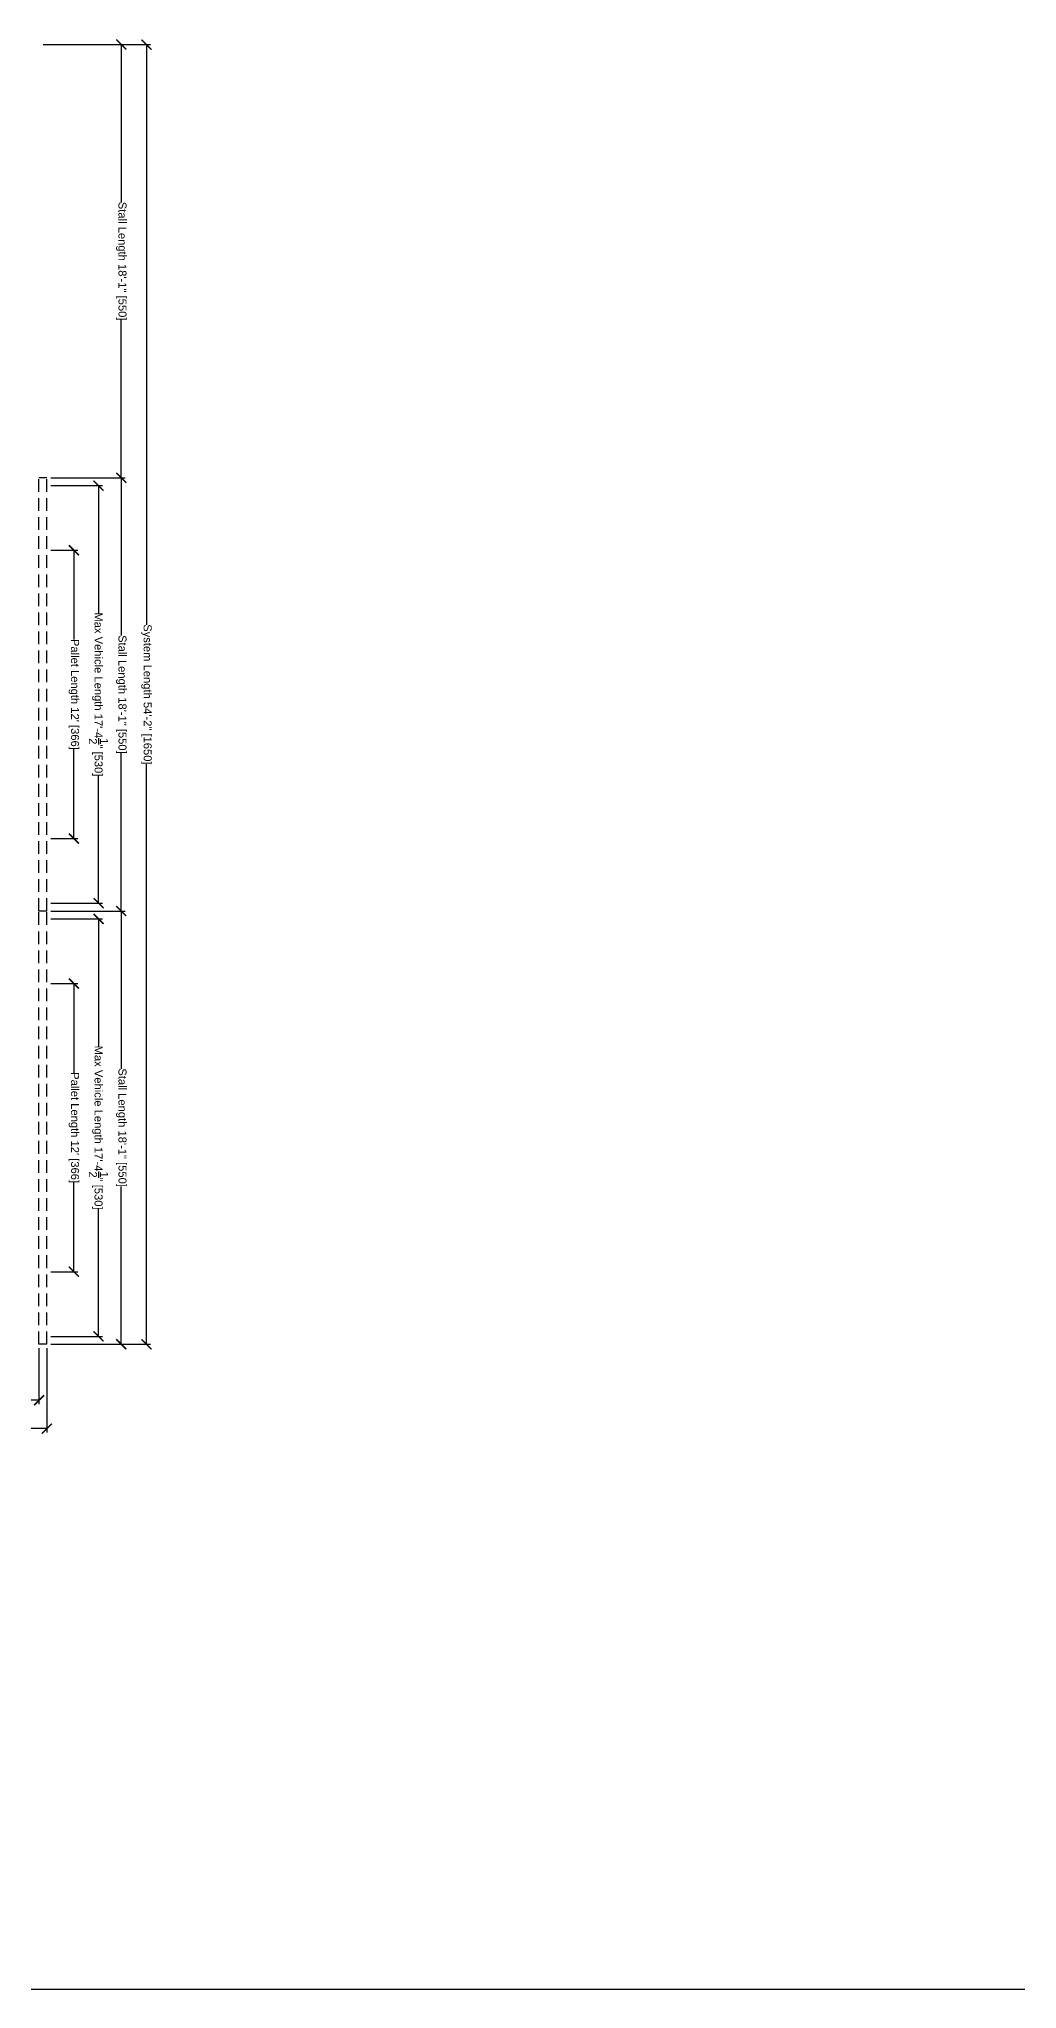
# Model space of a CAD drawing. Extents: x -210816 to 22943, y 10566 to 41486.
# Drawn here: x 16247 to 16736, y 15097 to 16072 of the extents above; entities that cross this region are included whole.
import ezdxf

# ---------------------------------------------------------------- set-up
doc = ezdxf.new("R2010")
doc.units = 0
doc.header["$MEASUREMENT"] = 0
doc.linetypes.add('HIDDEN', pattern=[9.525, 6.35, -3.175])
doc.layers.get('0').update_dxf_attribs({"linetype": 'CONTINUOUS'})
doc.layers.get('DEFPOINTS').update_dxf_attribs({"linetype": 'CONTINUOUS'})
doc.layers.add('DIM', color=6, linetype='CONTINUOUS')
doc.layers.add('KLAUS', color=30, linetype='CONTINUOUS')
doc.styles.get("Standard").update_dxf_attribs({"font": 'arial.ttf'})
doc.dimstyles.get("Standard").update_dxf_attribs({"dimtxt": 5, "dimasz": 5, "dimexe": 2, "dimexo": 2, "dimgap": 0.09, "dimtad": 0, "dimtih": 1, "dimtoh": 1, "dimdec": 1, "dimzin": 0, "dimdsep": 46, "dimlunit": 4, "dimtxsty": 'Standard', "dimblk": 'ARCHTICK', "dimcen": -0.09, "dimadec": 0, "dimazin": 0, "dimtfac": 1, "dimtdec": 4, "dimtofl": 0, "dimtmove": 0, "dimatfit": 3, "dimldrblk": 'ARCHTICK', "dimfxl": 1, "dimtolj": 1, "dimtzin": 0, "dimarcsym": 0})

# ---------------------------------------------------------------- blocks, each defined once
blk = doc.blocks.new('A$C19511')
at = {"layer": 'KLAUS', "linetype": 'HIDDEN'}
for p, q in [((0, 0), (0, 216.535)), ((3.937, 216.535), (0, 216.535)), ((3.937, 0), (3.937, 216.535)), ((3.937, 0), (0, 0))]:
    blk.add_line(p, q, dxfattribs=at)
blk = doc.blocks.new('_ARCHTICK')
at = {"color": 0, "linetype": 'ByBlock', "const_width": 0.15}
blk.add_lwpolyline([(-0.5, -0.5), (0.5, 0.5)], dxfattribs=at)
blk = doc.blocks.new('*D17948')
at = {"layer": 'DEFPOINTS', "color": 0}
for p in [(16141.2, 15419.58), (16246.71, 15419.58), (16246.71, 15391.57)]:
    blk.add_point(p, dxfattribs=at)
at = {"layer": 'DIM', "color": 0, "lineweight": -2}
for p, q in [((16141.2, 15417.58), (16141.2, 15389.57)), ((16246.71, 15417.58), (16246.71, 15389.57)), ((16141.2, 15391.57), (16166.04, 15391.57)), ((16246.71, 15391.57), (16221.86, 15391.57))]:
    blk.add_line(p, q, dxfattribs=at)
at = {"layer": 'DIM', "color": 0, "lineweight": -2, "xscale": 5, "yscale": 5, "zscale": 5, "rotation": 180}
blk.add_blockref('_ARCHTICK', (16141.2, 15391.57), dxfattribs=at)
at = {"layer": 'DIM', "color": 0, "lineweight": -2, "xscale": 5, "yscale": 5, "zscale": 5}
blk.add_blockref('_ARCHTICK', (16246.71, 15391.57), dxfattribs=at)
at = {"layer": 'DIM', "color": 0, "insert": (16193.95, 15391.57), "char_height": 4, "attachment_point": 5}
blk.add_mtext('\\A1;Stall Width 8\'-9{\\H1.000000x;\\S1/2;}" [268]', dxfattribs=at)
blk = doc.blocks.new('*D17950')
at = {"layer": 'DEFPOINTS', "color": 0}
for p in [(15609.7, 15419.58), (16250.64, 15419.58), (16250.64, 15377.45)]:
    blk.add_point(p, dxfattribs=at)
at = {"layer": 'DIM', "color": 0, "lineweight": -2}
for p, q in [((15609.7, 15417.58), (15609.7, 15375.45)), ((16250.64, 15417.58), (16250.64, 15375.45)), ((15609.7, 15377.45), (15896.75, 15377.45)), ((16250.64, 15377.45), (15963.6, 15377.45))]:
    blk.add_line(p, q, dxfattribs=at)
at = {"layer": 'DIM', "color": 0, "lineweight": -2, "xscale": 5, "yscale": 5, "zscale": 5, "rotation": 180}
blk.add_blockref('_ARCHTICK', (15609.7, 15377.45), dxfattribs=at)
at = {"layer": 'DIM', "color": 0, "lineweight": -2, "xscale": 5, "yscale": 5, "zscale": 5}
blk.add_blockref('_ARCHTICK', (16250.64, 15377.45), dxfattribs=at)
at = {"layer": 'DIM', "color": 0, "insert": (15930.17, 15377.45), "char_height": 4, "attachment_point": 5}
blk.add_mtext('\\A1;System Width 53\'-5" [1628]', dxfattribs=at)
blk = doc.blocks.new('*D18076')
at = {"layer": 'DEFPOINTS', "color": 0}
for p in [(16250.64, 15599.89), (16250.64, 15455.8), (16264.13, 15455.8)]:
    blk.add_point(p, dxfattribs=at)
at = {"layer": 'DIM', "color": 0, "lineweight": -2}
for p, q in [((16252.64, 15599.89), (16266.13, 15599.89)), ((16264.13, 15599.89), (16264.13, 15555.23)), ((16264.13, 15455.8), (16264.13, 15500.46)), ((16252.64, 15455.8), (16266.13, 15455.8))]:
    blk.add_line(p, q, dxfattribs=at)
at = {"layer": 'DIM', "color": 0, "lineweight": -2, "xscale": 5, "yscale": 5, "zscale": 5}
for p, rotation in [((16264.13, 15599.89), 90), ((16264.13, 15455.8), 270)]:
    blk.add_blockref('_ARCHTICK', p, dxfattribs=dict(at, rotation=rotation))
at = {"layer": 'DIM', "color": 0, "insert": (16264.13, 15527.85), "char_height": 4, "attachment_point": 5, "rotation": 270}
blk.add_mtext("\\A1;Pallet Length 12' [366]", dxfattribs=at)
blk = doc.blocks.new('*D18077')
at = {"layer": 'DEFPOINTS', "color": 0}
for p in [(16250.64, 15632.18), (16250.64, 15423.52), (16276.48, 15423.52)]:
    blk.add_point(p, dxfattribs=at)
at = {"layer": 'DIM', "color": 0, "lineweight": -2}
for p, q in [((16252.64, 15632.18), (16278.48, 15632.18)), ((16276.48, 15632.18), (16276.48, 15568.4)), ((16276.48, 15423.52), (16276.48, 15487.29)), ((16252.64, 15423.52), (16278.48, 15423.52))]:
    blk.add_line(p, q, dxfattribs=at)
at = {"layer": 'DIM', "color": 0, "lineweight": -2, "xscale": 5, "yscale": 5, "zscale": 5}
for p, rotation in [((16276.48, 15632.18), 90), ((16276.48, 15423.52), 270)]:
    blk.add_blockref('_ARCHTICK', p, dxfattribs=dict(at, rotation=rotation))
at = {"layer": 'DIM', "color": 0, "insert": (16276.48, 15527.85), "char_height": 4, "attachment_point": 5, "rotation": 270}
blk.add_mtext('\\A1;Max Vehicle Length 17\'-4{\\H1.000000x;\\S1/2;}" [530]', dxfattribs=at)
blk = doc.blocks.new('*D18078')
at = {"layer": 'DEFPOINTS', "color": 0}
for p in [(16250.64, 15636.11), (16250.64, 15419.58), (16287.84, 15419.58)]:
    blk.add_point(p, dxfattribs=at)
at = {"layer": 'DIM', "color": 0, "lineweight": -2}
for p, q in [((16252.64, 15636.11), (16289.84, 15636.11)), ((16287.84, 15636.11), (16287.84, 15557.24)), ((16287.84, 15419.58), (16287.84, 15498.45)), ((16252.64, 15419.58), (16289.84, 15419.58))]:
    blk.add_line(p, q, dxfattribs=at)
at = {"layer": 'DIM', "color": 0, "lineweight": -2, "xscale": 5, "yscale": 5, "zscale": 5}
for p, rotation in [((16287.84, 15636.11), 90), ((16287.84, 15419.58), 270)]:
    blk.add_blockref('_ARCHTICK', p, dxfattribs=dict(at, rotation=rotation))
at = {"layer": 'DIM', "color": 0, "insert": (16287.84, 15527.85), "char_height": 4, "attachment_point": 5, "rotation": 270}
blk.add_mtext('\\A1;Stall Length 18\'-1" [550]', dxfattribs=at)
blk = doc.blocks.new('*D18079')
at = {"layer": 'DEFPOINTS', "color": 0}
for p in [(16250.64, 15816.43), (16250.64, 15672.33), (16264.13, 15672.33)]:
    blk.add_point(p, dxfattribs=at)
at = {"layer": 'DIM', "color": 0, "lineweight": -2}
for p, q in [((16252.64, 15816.43), (16266.13, 15816.43)), ((16264.13, 15816.43), (16264.13, 15771.76)), ((16264.13, 15672.33), (16264.13, 15717)), ((16252.64, 15672.33), (16266.13, 15672.33))]:
    blk.add_line(p, q, dxfattribs=at)
at = {"layer": 'DIM', "color": 0, "lineweight": -2, "xscale": 5, "yscale": 5, "zscale": 5}
for p, rotation in [((16264.13, 15816.43), 90), ((16264.13, 15672.33), 270)]:
    blk.add_blockref('_ARCHTICK', p, dxfattribs=dict(at, rotation=rotation))
at = {"layer": 'DIM', "color": 0, "insert": (16264.13, 15744.38), "char_height": 4, "attachment_point": 5, "rotation": 270}
blk.add_mtext("\\A1;Pallet Length 12' [366]", dxfattribs=at)
blk = doc.blocks.new('*D18080')
at = {"layer": 'DEFPOINTS', "color": 0}
for p in [(16250.64, 15848.71), (16250.64, 15640.05), (16276.48, 15640.05)]:
    blk.add_point(p, dxfattribs=at)
at = {"layer": 'DIM', "color": 0, "lineweight": -2}
for p, q in [((16252.64, 15848.71), (16278.48, 15848.71)), ((16276.48, 15848.71), (16276.48, 15784.94)), ((16276.48, 15640.05), (16276.48, 15703.82)), ((16252.64, 15640.05), (16278.48, 15640.05))]:
    blk.add_line(p, q, dxfattribs=at)
at = {"layer": 'DIM', "color": 0, "lineweight": -2, "xscale": 5, "yscale": 5, "zscale": 5}
for p, rotation in [((16276.48, 15848.71), 90), ((16276.48, 15640.05), 270)]:
    blk.add_blockref('_ARCHTICK', p, dxfattribs=dict(at, rotation=rotation))
at = {"layer": 'DIM', "color": 0, "insert": (16276.48, 15744.38), "char_height": 4, "attachment_point": 5, "rotation": 270}
blk.add_mtext('\\A1;Max Vehicle Length 17\'-4{\\H1.000000x;\\S1/2;}" [530]', dxfattribs=at)
blk = doc.blocks.new('*D18081')
at = {"layer": 'DEFPOINTS', "color": 0}
for p in [(16250.64, 15852.65), (16250.64, 15636.11), (16287.84, 15636.11)]:
    blk.add_point(p, dxfattribs=at)
at = {"layer": 'DIM', "color": 0, "lineweight": -2}
for p, q in [((16252.64, 15852.65), (16289.84, 15852.65)), ((16287.84, 15852.65), (16287.84, 15773.77)), ((16287.84, 15636.11), (16287.84, 15714.99)), ((16252.64, 15636.11), (16289.84, 15636.11))]:
    blk.add_line(p, q, dxfattribs=at)
at = {"layer": 'DIM', "color": 0, "lineweight": -2, "xscale": 5, "yscale": 5, "zscale": 5}
for p, rotation in [((16287.84, 15852.65), 90), ((16287.84, 15636.11), 270)]:
    blk.add_blockref('_ARCHTICK', p, dxfattribs=dict(at, rotation=rotation))
at = {"layer": 'DIM', "color": 0, "insert": (16287.84, 15744.38), "char_height": 4, "attachment_point": 5, "rotation": 270}
blk.add_mtext('\\A1;Stall Length 18\'-1" [550]', dxfattribs=at)
blk = doc.blocks.new('*D18082')
at = {"layer": 'DEFPOINTS', "color": 0}
for p in [(16246.71, 16069.18), (16250.64, 15852.65), (16287.84, 15852.65)]:
    blk.add_point(p, dxfattribs=at)
at = {"layer": 'DIM', "color": 0, "lineweight": -2}
for p, q in [((16248.71, 16069.18), (16289.84, 16069.18)), ((16287.84, 16069.18), (16287.84, 15990.31)), ((16287.84, 15852.65), (16287.84, 15931.52)), ((16252.64, 15852.65), (16289.84, 15852.65))]:
    blk.add_line(p, q, dxfattribs=at)
at = {"layer": 'DIM', "color": 0, "lineweight": -2, "xscale": 5, "yscale": 5, "zscale": 5}
for p, rotation in [((16287.84, 16069.18), 90), ((16287.84, 15852.65), 270)]:
    blk.add_blockref('_ARCHTICK', p, dxfattribs=dict(at, rotation=rotation))
at = {"layer": 'DIM', "color": 0, "insert": (16287.84, 15960.92), "char_height": 4, "attachment_point": 5, "rotation": 270}
blk.add_mtext('\\A1;Stall Length 18\'-1" [550]', dxfattribs=at)
blk = doc.blocks.new('*D18083')
at = {"layer": 'DEFPOINTS', "color": 0}
for p in [(16246.71, 16069.18), (16250.64, 15419.58), (16300.43, 15419.58)]:
    blk.add_point(p, dxfattribs=at)
at = {"layer": 'DIM', "color": 0, "lineweight": -2}
for p, q in [((16248.71, 16069.18), (16302.43, 16069.18)), ((16300.43, 16069.18), (16300.43, 15779.2)), ((16300.43, 15419.58), (16300.43, 15709.56)), ((16252.64, 15419.58), (16302.43, 15419.58))]:
    blk.add_line(p, q, dxfattribs=at)
at = {"layer": 'DIM', "color": 0, "lineweight": -2, "xscale": 5, "yscale": 5, "zscale": 5}
for p, rotation in [((16300.43, 16069.18), 90), ((16300.43, 15419.58), 270)]:
    blk.add_blockref('_ARCHTICK', p, dxfattribs=dict(at, rotation=rotation))
at = {"layer": 'DIM', "color": 0, "insert": (16300.43, 15744.38), "char_height": 4, "attachment_point": 5, "rotation": 270}
blk.add_mtext('\\A1;System Length 54\'-2" [1650]', dxfattribs=at)

msp = doc.modelspace()

# ---------------------------------------------------------------- linework, layer by layer
at = {"layer": 'DIM'}
msp.add_line((10528.36, 15097.33), (22942.79, 15097.33), dxfattribs=at)

# ---------------------------------------------------------------- block references
for p in [(16246.71, 15636.11), (16246.71, 15419.58)]:
    msp.add_blockref('A$C19511', p, dxfattribs=at)

# ---------------------------------------------------------------- dimensions: what is measured, and where the dimension line sits
for base, p1, p2, text, override, picture, middle in [((16287.84, 15852.65), (16246.71, 16069.18), (16250.64, 15852.65), 'Stall Length <>', {"dimtxt": 4, "dimdec": 0}, '*D18082', (16287.84, 15960.92)), ((16300.43, 15419.58), (16246.71, 16069.18), (16250.64, 15419.58), 'System Length <>', {"dimtxt": 4, "dimdec": 0}, '*D18083', (16300.43, 15744.38)), ((16287.84, 15636.11), (16250.64, 15852.65), (16250.64, 15636.11), 'Stall Length <>', {"dimtxt": 4, "dimdec": 0}, '*D18081', (16287.84, 15744.38)), ((16276.48, 15640.05), (16250.64, 15848.71), (16250.64, 15640.05), 'Max Vehicle Length <>', {"dimtxt": 4}, '*D18080', (16276.48, 15744.38)), ((16264.13, 15672.33), (16250.64, 15816.43), (16250.64, 15672.33), 'Pallet Length <>', {"dimtxt": 4}, '*D18079', (16264.13, 15744.38)), ((16287.84, 15419.58), (16250.64, 15636.11), (16250.64, 15419.58), 'Stall Length <>', {"dimtxt": 4, "dimdec": 0}, '*D18078', (16287.84, 15527.85)), ((16276.48, 15423.52), (16250.64, 15632.18), (16250.64, 15423.52), 'Max Vehicle Length <>', {"dimtxt": 4}, '*D18077', (16276.48, 15527.85)), ((16264.13, 15455.8), (16250.64, 15599.89), (16250.64, 15455.8), 'Pallet Length <>', {"dimtxt": 4}, '*D18076', (16264.13, 15527.85))]:
    dim = msp.add_linear_dim(base=base, p1=p1, p2=p2, angle=90, text=text, dimstyle='Standard', override=override, dxfattribs=at)
    dim.commit()
    dim.dimension.update_dxf_attribs({"geometry": picture, "text_midpoint": middle, "text_rotation": 270})
for base, p1, p2, text, picture, middle in [((16250.64, 15377.45), (15609.7, 15419.58), (16250.64, 15419.58), 'System Width <>', '*D17950', (15930.17, 15377.45)), ((16246.71, 15391.57), (16141.2, 15419.58), (16246.71, 15419.58), 'Stall Width <>', '*D17948', (16193.95, 15391.57))]:
    dim = msp.add_linear_dim(base=base, p1=p1, p2=p2, text=text, dimstyle='Standard', override={"dimtxt": 4}, dxfattribs=at)
    dim.commit()
    dim.dimension.update_dxf_attribs({"geometry": picture, "text_midpoint": middle})

doc.saveas('drawing.dxf')
